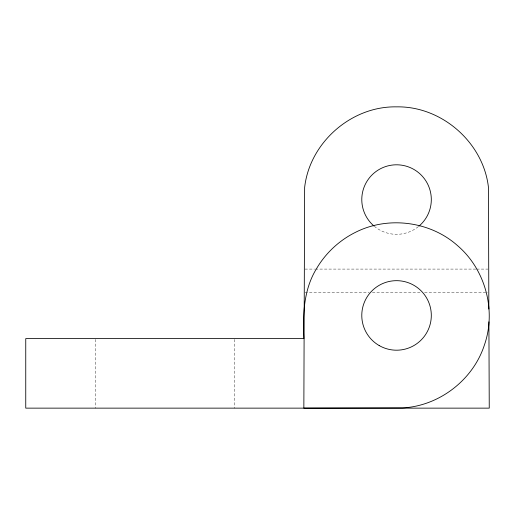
<?xml version="1.0" encoding="UTF-8"?>
<svg xmlns="http://www.w3.org/2000/svg" width="515" height="515" viewBox="0 0 515 515"><rect width="100%" height="100%" fill="white"/><g stroke="black" fill="none" stroke-linecap="round" stroke-linejoin="round"><path stroke-width="0.39" stroke-dasharray="2.58 1.93" d="M304.938 269.088L314.575 269.088M315.38 269.088L475.937 269.088M476.742 269.088L487.982 269.088M304.938 292.263L369.165 292.263M372.377 292.263L421.347 292.263M424.56 292.263L487.982 292.263M234.325 339.411L234.325 408.138M95.275 339.411L95.275 408.138M418.315 226.671A34.763 34.763 0 0 1 374.785 226.671"/><path stroke-width="0.77" d="M488.851 309.045L488.458 187.46C483.443 142.578 441.703 105.974 396.55 106.863C351.397 105.974 309.657 142.578 304.642 187.46L303.85 408.138L402.614 407.938C439.218 405.949 472.931 380.076 484.332 345.237C496.499 310.654 485.497 269.609 457.674 245.745C430.379 221.27 388.246 215.721 355.55 232.297C339.218 240.363 325.39 253.322 316.268 269.088C303.593 289.868 302.691 315 303.85 338.613L25.75 338.613L25.75 408.138L489.25 408.138L488.902 321.83M374.199 226.188A34.763 34.763 0 0 1 371.264 175.705A34.763 34.763 0 0 1 421.837 175.705A34.763 34.763 0 0 1 418.901 226.188M379.169 345.546A34.763 34.763 0 0 0 431.313 315.438A34.763 34.763 0 0 0 379.169 285.329A34.763 34.763 0 0 0 379.169 345.546"/></g></svg>
